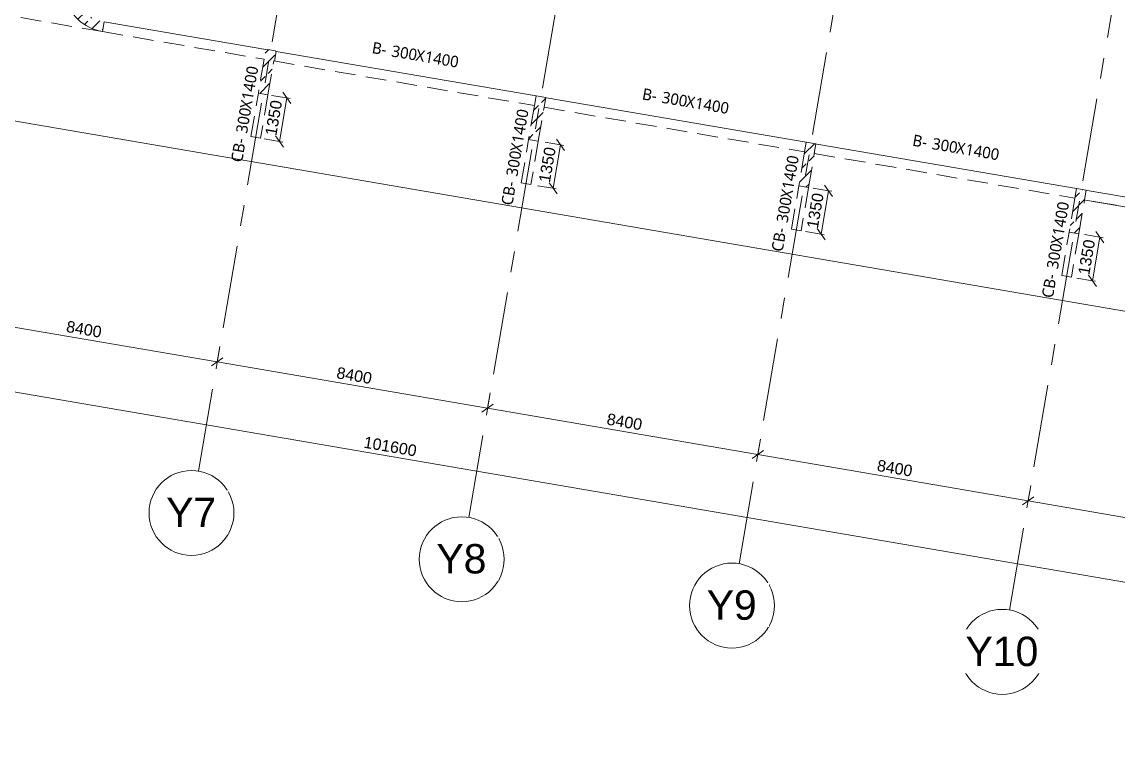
# Model space of a CAD drawing. Header units: millimetres. Extents: x 1499 to 248787, y -26353 to 51881.
# Drawn here: x 87082 to 120663, y -22278 to -292 of the extents above; entities that cross this region are included whole.
import ezdxf

# ---------------------------------------------------------------- set-up
doc = ezdxf.new("R2010")
doc.units = ezdxf.units.MM
for name, pattern in [('Dashed __25x_', [952.5, 635, -317.5]), ('DASHED___25x_', [952.5, 635, -317.5]), ('Grid Line', [4445, 2540, -635, 635, -635]), ('HIDDEN 2', [1440, 960, -480])]:
    doc.linetypes.add(name, pattern=pattern)
for name, color, linetype, lineweight in [('A-ANNO-DIMS', 211, 'Continuous', 5), ('A-ANNO-DIMS-200', 211, 'Continuous', 5), ('A-DETL-HDLN', 90, 'HIDDEN 2', 5), ('A-FLOR', 192, 'Continuous', 15), ('A-FLOR-HDLN', 190, 'Dashed __25x_', 5), ('I-WALL', 2, 'Continuous', 5), ('S-BEAM', 12, 'Continuous', 15), ('S-BEAM-HDLN', 1, 'DASHED___25x_', 5), ('S-BEAM-IDEN', 2, 'Continuous', 5), ('S-GRID', 1, 'Continuous', 5), ('S-GRID-IDEN', 1, 'Continuous', 5)]:
    doc.layers.add(name, color=color, linetype=linetype, lineweight=lineweight)
doc.styles.add('Arial_1', font='arial.ttf', dxfattribs={"height": 350})
doc.styles.add('Arial_2', font='arial.ttf', dxfattribs={"height": 900})
doc.styles.add('Trebuchet MS', font='trebuc.ttf', dxfattribs={"height": 350})
doc.dimstyles.new('Diagonal_-_1_75mm_Round_5mm_-1-200', dxfattribs={"dimscale": 304.8, "dimtxt": 1.171558, "dimasz": 0.984252, "dimexe": 0.328084, "dimexo": 0.0625, "dimgap": 0.065617, "dimtad": 1, "dimdec": 0, "dimlfac": 304.8, "dimrnd": 5, "dimdsep": 46, "dimtxsty": 'Arial_1', "dimblk1": 'OBLIQUE', "dimblk2": 'OBLIQUE', "dimsah": 1, "dimcen": 0.09, "dimazin": 0, "dimtfac": 1, "dimtdec": 4, "dimtix": 1, "dimtmove": 0, "dimatfit": 3, "dimfxl": 0.005167, "dimfxlon": 1, "dimtvp": 1, "dimtolj": 1, "dimtzin": 0, "dimarcsym": 2})
pattern_1 = [(45, (49092.77, 0), (-356.4037, 356.4037), []), (45, (49449.2, 0), (-356.4037, 356.4037), [252.016, -126.008])]

# ---------------------------------------------------------------- blocks, each defined once
blk = doc.blocks.new('Grid - M_Grid Head - Circle-4284405-1ST FLOOR  FRAMING PLAN')
at = {"layer": 'S-GRID-IDEN'}
blk.add_circle((0, 0), 6.5, dxfattribs=at)
blk = doc.blocks.new('DIMBLOCK21-1ST FLOOR  FRAMING PLAN')
at = {"layer": 'A-ANNO-DIMS-200'}
for p, q in [((84788, -9283), (84869, -8810)), ((84788, -9283), (84771, -9382)), ((84788, -9283), (93068, -10701)), ((93068, -10701), (93149, -10228)), ((93068, -10701), (93051, -10800))]:
    blk.add_line(p, q, dxfattribs=at)
at = {"layer": 'A-ANNO-DIMS-200', "lineweight": 15}
for p, q in [((84788, -9283), (84615, -9406)), ((84788, -9283), (84961, -9161)), ((93068, -10701), (92894, -10824)), ((93068, -10701), (93241, -10578))]:
    blk.add_line(p, q, dxfattribs=at)
at = {"layer": 'A-ANNO-DIMS-200', "color": 0, "insert": (88477, -9434), "char_height": 350, "width": 1292.12, "attachment_point": 1, "rotation": 350.2832, "line_spacing_factor": 0.941778, "style": 'Arial_1'}
blk.add_mtext('8400', dxfattribs=at)
blk = doc.blocks.new('_Oblique')
at = {"color": 0, "linetype": 'ByBlock', "lineweight": -2}
blk.add_line((-0.5, -0.5), (0.5, 0.5), dxfattribs=at)
blk = doc.blocks.new('DIMBLOCK22-1ST FLOOR  FRAMING PLAN')
at = {"layer": 'A-ANNO-DIMS-200'}
for p, q in [((93068, -10701), (93149, -10228)), ((93068, -10701), (93051, -10800)), ((93068, -10701), (101347, -12119)), ((101347, -12119), (101428, -11646)), ((101347, -12119), (101330, -12217))]:
    blk.add_line(p, q, dxfattribs=at)
at = {"layer": 'A-ANNO-DIMS-200', "lineweight": 15}
for p, q in [((93068, -10701), (92894, -10824)), ((93068, -10701), (93241, -10578)), ((101347, -12119), (101520, -11996)), ((101347, -12119), (101174, -12241))]:
    blk.add_line(p, q, dxfattribs=at)
at = {"layer": 'A-ANNO-DIMS-200', "color": 0, "insert": (96757, -10851), "char_height": 350, "width": 1292.12, "attachment_point": 1, "rotation": 350.2832, "line_spacing_factor": 0.941778, "style": 'Arial_1'}
blk.add_mtext('8400', dxfattribs=at)
blk = doc.blocks.new('DIMBLOCK23-1ST FLOOR  FRAMING PLAN')
at = {"layer": 'A-ANNO-DIMS-200'}
for p, q in [((101347, -12119), (101428, -11646)), ((101347, -12119), (101330, -12217)), ((101347, -12119), (109627, -13537)), ((109627, -13537), (109708, -13063)), ((109627, -13537), (109610, -13635))]:
    blk.add_line(p, q, dxfattribs=at)
at = {"layer": 'A-ANNO-DIMS-200', "lineweight": 15}
for p, q in [((101347, -12119), (101520, -11996)), ((101347, -12119), (101174, -12241)), ((109627, -13537), (109800, -13414)), ((109627, -13537), (109453, -13659))]:
    blk.add_line(p, q, dxfattribs=at)
at = {"layer": 'A-ANNO-DIMS-200', "color": 0, "insert": (105036, -12269), "char_height": 350, "width": 1292.12, "attachment_point": 1, "rotation": 350.2832, "line_spacing_factor": 0.941778, "style": 'Arial_1'}
blk.add_mtext('8400', dxfattribs=at)
blk = doc.blocks.new('DIMBLOCK24-1ST FLOOR  FRAMING PLAN')
at = {"layer": 'A-ANNO-DIMS-200'}
for p, q in [((109627, -13537), (109708, -13063)), ((109627, -13537), (109610, -13635)), ((109627, -13537), (117906, -14954)), ((117906, -14954), (117987, -14481)), ((117906, -14954), (117889, -15053))]:
    blk.add_line(p, q, dxfattribs=at)
at = {"layer": 'A-ANNO-DIMS-200', "lineweight": 15}
for p, q in [((109627, -13537), (109800, -13414)), ((109627, -13537), (109453, -13659)), ((117906, -14954), (117733, -15077)), ((117906, -14954), (118079, -14832))]:
    blk.add_line(p, q, dxfattribs=at)
at = {"layer": 'A-ANNO-DIMS-200', "color": 0, "insert": (113316, -13687), "char_height": 350, "width": 1292.12, "attachment_point": 1, "rotation": 350.2832, "line_spacing_factor": 0.941778, "style": 'Arial_1'}
blk.add_mtext('8400', dxfattribs=at)
blk = doc.blocks.new('DIMBLOCK25-1ST FLOOR  FRAMING PLAN')
at = {"layer": 'A-ANNO-DIMS-200'}
for p, q in [((117906, -14954), (117987, -14481)), ((117906, -14954), (117889, -15053)), ((117906, -14954), (126186, -16372)), ((126186, -16372), (126267, -15899)), ((126186, -16372), (126169, -16471))]:
    blk.add_line(p, q, dxfattribs=at)
at = {"layer": 'A-ANNO-DIMS-200', "lineweight": 15}
for p, q in [((117906, -14954), (117733, -15077)), ((117906, -14954), (118079, -14832)), ((126186, -16372), (126012, -16495)), ((126186, -16372), (126359, -16249))]:
    blk.add_line(p, q, dxfattribs=at)
at = {"layer": 'A-ANNO-DIMS-200', "color": 0, "insert": (121595, -15105), "char_height": 350, "width": 1292.12, "attachment_point": 1, "rotation": 350.2832, "line_spacing_factor": 0.941778, "style": 'Arial_1'}
blk.add_mtext('8400', dxfattribs=at)
blk = doc.blocks.new('DIMBLOCK29-1ST FLOOR  FRAMING PLAN')
at = {"layer": 'A-ANNO-DIMS-200'}
for p, q in [((48235, -5007), (48316, -4534)), ((48235, -5007), (48218, -5106)), ((48235, -5007), (148378, -22155)), ((148378, -22155), (148459, -21682)), ((148378, -22155), (148361, -22254))]:
    blk.add_line(p, q, dxfattribs=at)
at = {"layer": 'A-ANNO-DIMS-200', "lineweight": 15}
for p, q in [((48235, -5007), (48062, -5130)), ((48235, -5007), (48409, -4885)), ((148378, -22155), (148205, -22278)), ((148378, -22155), (148551, -22033))]:
    blk.add_line(p, q, dxfattribs=at)
at = {"layer": 'A-ANNO-DIMS-200', "color": 0, "insert": (97591, -12978), "char_height": 350, "width": 1938.18, "attachment_point": 1, "rotation": 350.2832, "line_spacing_factor": 0.941778, "style": 'Arial_1'}
blk.add_mtext('101600', dxfattribs=at)
blk = doc.blocks.new('DIMBLOCK49-1ST FLOOR  FRAMING PLAN')
at = {"layer": 'A-ANNO-DIMS-200', "lineweight": 15}
for p, q in [((120105, -6885), (119983, -6712)), ((120105, -6885), (120228, -7058)), ((119877, -8215), (119755, -8042)), ((119877, -8215), (120000, -8389))]:
    blk.add_line(p, q, dxfattribs=at)
at = {"layer": 'A-ANNO-DIMS-200'}
for p, q in [((120105, -6885), (119632, -6804)), ((119877, -8215), (120105, -6885)), ((120105, -6885), (120204, -6902)), ((119877, -8215), (119404, -8134)), ((119877, -8215), (119976, -8232))]:
    blk.add_line(p, q, dxfattribs=at)
at = {"layer": 'A-ANNO-DIMS-200', "color": 0, "insert": (119433, -8001), "char_height": 350, "width": 1292.12, "attachment_point": 1, "rotation": 80.2819, "line_spacing_factor": 0.941778, "style": 'Arial_1'}
blk.add_mtext('1350', dxfattribs=at)
blk = doc.blocks.new('DIMBLOCK50-1ST FLOOR  FRAMING PLAN')
at = {"layer": 'A-ANNO-DIMS-200', "lineweight": 15}
for p, q in [((111790, -5461), (111668, -5288)), ((111790, -5461), (111913, -5634)), ((111563, -6792), (111440, -6619)), ((111563, -6792), (111685, -6965))]:
    blk.add_line(p, q, dxfattribs=at)
at = {"layer": 'A-ANNO-DIMS-200'}
for p, q in [((111790, -5461), (111317, -5380)), ((111563, -6792), (111790, -5461)), ((111790, -5461), (111889, -5478)), ((111563, -6792), (111089, -6711)), ((111563, -6792), (111661, -6809))]:
    blk.add_line(p, q, dxfattribs=at)
at = {"layer": 'A-ANNO-DIMS-200', "color": 0, "insert": (111118, -6577), "char_height": 350, "width": 1292.12, "attachment_point": 1, "rotation": 80.2819, "line_spacing_factor": 0.941778, "style": 'Arial_1'}
blk.add_mtext('1350', dxfattribs=at)
blk = doc.blocks.new('DIMBLOCK51-1ST FLOOR  FRAMING PLAN')
at = {"layer": 'A-ANNO-DIMS-200'}
for p, q in [((103582, -4056), (103109, -3975)), ((103354, -5386), (103582, -4056)), ((103582, -4056), (103681, -4072)), ((103354, -5386), (102881, -5305)), ((103354, -5386), (103453, -5403))]:
    blk.add_line(p, q, dxfattribs=at)
at = {"layer": 'A-ANNO-DIMS-200', "lineweight": 15}
for p, q in [((103582, -4056), (103460, -3882)), ((103582, -4056), (103705, -4229)), ((103354, -5386), (103232, -5213)), ((103354, -5386), (103477, -5559))]:
    blk.add_line(p, q, dxfattribs=at)
at = {"layer": 'A-ANNO-DIMS-200', "color": 0, "insert": (102910, -5171), "char_height": 350, "width": 1292.12, "attachment_point": 1, "rotation": 80.2819, "line_spacing_factor": 0.941778, "style": 'Arial_1'}
blk.add_mtext('1350', dxfattribs=at)
blk = doc.blocks.new('DIMBLOCK52-1ST FLOOR  FRAMING PLAN')
at = {"layer": 'A-ANNO-DIMS-200'}
for p, q in [((95200, -2620), (94727, -2539)), ((94972, -3951), (95200, -2620)), ((95200, -2620), (95299, -2637)), ((94972, -3951), (94499, -3870)), ((94972, -3951), (95071, -3968))]:
    blk.add_line(p, q, dxfattribs=at)
at = {"layer": 'A-ANNO-DIMS-200', "lineweight": 15}
for p, q in [((95200, -2620), (95077, -2447)), ((95200, -2620), (95323, -2793)), ((94972, -3951), (94850, -3778)), ((94972, -3951), (95095, -4124))]:
    blk.add_line(p, q, dxfattribs=at)
at = {"layer": 'A-ANNO-DIMS-200', "color": 0, "insert": (94528, -3736), "char_height": 350, "width": 1292.12, "attachment_point": 1, "rotation": 80.2819, "line_spacing_factor": 0.941778, "style": 'Arial_1'}
blk.add_mtext('1350', dxfattribs=at)

msp = doc.modelspace()

# ---------------------------------------------------------------- hatches: boundary and pattern name
at = {"layer": 'I-WALL'}
h = msp.add_hatch(dxfattribs=at)
h.set_pattern_fill('FP_4', color=1, style=0, pattern_type=2)
h.set_pattern_definition(pattern_1)
h.paths.add_polyline_path([(89550.1736, -587.5121), (89600.8127, -291.8168), (89491.5032, -267.5671), (89385.0701, -232.8022), (89282.5222, -187.8518), (89184.8317, -133.142), (89092.9246, -69.1914), (89001.5904, 9.6899), (88929.8823, 83.9257), (88860.2928, 171.6406), (88799.5632, 265.7071), (88748.269, 365.2336), (88706.8967, 469.2765), (88675.8384, 576.8497), (88383.9017, 507.7631), (88419.5826, 382.419), (88466.3738, 260.7849), (88523.8973, 143.8434), (88591.6883, 32.5391), (88675.8384, -79.6944), (88755.804, -169.6141), (88850.803, -258.83), (88953.4287, -339.1558), (89081.9572, -419.9933), (89193.2954, -476.9056), (89320.4833, -527.5991), (89436.358, -562.7097)])
h = msp.add_hatch(dxfattribs=at)
h.set_pattern_fill('FP_4', color=1, style=0, pattern_type=2)
h.set_pattern_definition(pattern_1)
h.paths.add_polyline_path([(94620.472, -2520.9493), (94848.2981, -1180.1666), (94554.3162, -1129.8264), (94324.777, -2470.3124), (94501.9691, -2500.6574)])
h = msp.add_hatch(dxfattribs=at)
h.set_pattern_fill('FP_5', color=1, style=0, pattern_type=2)
h.set_pattern_definition(pattern_1)
h.paths.add_polyline_path([(102899.9646, -3938.6947), (103127.7653, -2607.0577), (102832.0701, -2557.7255), (102604.269, -3888.0611), (102781.4363, -3918.3985)])
h = msp.add_hatch(dxfattribs=at)
h.set_pattern_fill('FP_7', color=1, style=0, pattern_type=2)
h.set_pattern_definition(pattern_1)
h.paths.add_polyline_path([(111179.4578, -5356.4403), (111407.2326, -4020.7216), (111112.4575, -3970.2456), (110883.7616, -5305.8066), (111060.9035, -5336.1396)])
h = msp.add_hatch(dxfattribs=at)
h.set_pattern_fill('FP_5', color=1, style=0, pattern_type=2)
h.set_pattern_definition(pattern_1)
h.paths.add_polyline_path([(119458.9504, -6774.1858), (119686.6998, -5438.4627), (119391.9501, -5387.991), (119163.2542, -6723.552), (119340.3708, -6753.8807)])

# ---------------------------------------------------------------- linework, layer by layer
at = {"layer": 'A-DETL-HDLN'}
msp.add_line((119662.6221, -5744.3959), (127619.8624, -7106.9602), dxfattribs=at)
at = {"layer": 'A-FLOR'}
for p, q in [((69427.6347, -337.3002), (127383.8787, -10262.5513)), ((121791.6253, -6108.9967), (119662.6195, -5744.3955))]:
    msp.add_line(p, q, dxfattribs=at)
at = {"layer": 'A-FLOR-HDLN'}
for p, q in [((89550.1736, -587.5121), (94501.9691, -1435.528)), ((94501.9691, -1435.528), (94324.7764, -2470.3157)), ((94620.4726, -2520.9494), (94797.6644, -1486.167)), ((94797.6644, -1486.167), (102781.4363, -2853.4216)), ((102781.4363, -2853.4216), (102604.269, -3888.0611)), ((102899.9652, -3938.6949), (103077.1316, -2904.0607)), ((103077.1316, -2904.0607), (111060.9035, -4271.3153)), ((111060.9035, -4271.3153), (110883.7616, -5305.8066)), ((111179.4578, -5356.4403), (111356.5988, -4321.9544)), ((111356.5988, -4321.9544), (119340.3708, -5689.209)), ((119340.3708, -5689.209), (119163.2542, -6723.552)), ((119458.9504, -6774.1858), (119636.066, -5739.8481)), ((119636.066, -5739.8481), (119662.5706, -5744.3871))]:
    msp.add_line(p, q, dxfattribs=at)
at = {"layer": 'I-WALL'}
for p, q in [((89550.1736, -587.5121), (89600.8127, -291.8168)), ((94552.6029, -1139.8318), (94554.3162, -1129.8264)), ((94554.3162, -1129.8264), (94850.0123, -1180.4601)), ((94850.0123, -1180.4601), (94848.2981, -1190.4709)), ((102832.0701, -2557.7255), (102832.2867, -2556.4602)), ((102832.2867, -2556.4602), (103127.9829, -2607.094)), ((103127.9829, -2607.094), (103127.7653, -2608.3645)), ((111111.5373, -3975.6192), (111112.4575, -3970.2456)), ((111112.4575, -3970.2456), (111408.1536, -4020.8793)), ((111408.1536, -4020.8793), (111407.2326, -4026.2582)), ((119391.0045, -5393.5129), (119391.9501, -5387.991)), ((119391.9501, -5387.991), (119687.6462, -5438.6248)), ((119687.6462, -5438.6248), (119686.6998, -5444.1519))]:
    msp.add_line(p, q, dxfattribs=at)
msp.add_arc((89794.9291, 841.6817), 1450, 193.31406674, 260.28212622, dxfattribs=at)
at = {"layer": 'S-BEAM'}
for p, q in [((94552.6029, -1139.8318), (89600.8127, -291.8168)), ((94874.8569, -1195.0191), (94848.2981, -1190.4709)), ((102832.0701, -2557.7255), (94874.8569, -1195.0191)), ((103154.3241, -2612.9128), (103127.7653, -2608.3645)), ((111111.5373, -3975.6192), (103154.3241, -2612.9128)), ((111433.7913, -4030.8065), (111407.2326, -4026.2582)), ((119391.0045, -5393.5129), (111433.7913, -4030.8065)), ((119713.2585, -5448.7002), (119686.6998, -5444.1519)), ((121842.2644, -5813.2622), (119713.2559, -5448.6998))]:
    msp.add_line(p, q, dxfattribs=at)
at = {"layer": 'S-BEAM-HDLN'}
for p, q in [((89549.0855, -587.3258), (86544.7506, -72.8207)), ((94824.2178, -1490.7144), (94874.8569, -1195.0191)), ((94096.8954, -3800.9434), (94324.777, -2470.3124)), ((94324.777, -2470.3124), (94620.472, -2520.9527)), ((94620.472, -2520.9527), (94392.5904, -3851.5836)), ((102781.4363, -2853.4216), (102832.0701, -2557.7255)), ((103077.1316, -2904.0607), (103127.7653, -2608.3645)), ((94392.5904, -3851.5836), (94096.8954, -3800.9434)), ((102376.388, -5218.6889), (102604.2696, -3888.0579)), ((102604.2696, -3888.0579), (102899.9646, -3938.6981)), ((102899.9646, -3938.6981), (102672.083, -5269.3291)), ((111060.9035, -4271.3153), (111111.5373, -3975.6192)), ((111356.5988, -4321.9544), (111407.2326, -4026.2582)), ((102672.083, -5269.3291), (102376.388, -5218.6889)), ((110655.8806, -6636.4343), (110883.7622, -5305.8033)), ((110883.7622, -5305.8033), (111179.4572, -5356.4436)), ((111179.4572, -5356.4436), (110951.5757, -6687.0745)), ((119340.3708, -5689.209), (119391.0045, -5393.5129)), ((119636.066, -5739.8481), (119686.6998, -5444.1519)), ((110951.5757, -6687.0745), (110655.8806, -6636.4343)), ((118935.3732, -8054.1798), (119163.2548, -6723.5488)), ((119163.2548, -6723.5488), (119458.9498, -6774.189)), ((119458.9498, -6774.189), (119231.0683, -8104.82)), ((119231.0683, -8104.82), (118935.3732, -8054.1798))]:
    msp.add_line(p, q, dxfattribs=at)
at = {"layer": 'S-GRID', "linetype": 'Grid Line'}
for p, q in [((92495.2933, -14043.0503), (96842.4976, 11344.1911)), ((100774.7477, -15461.0191), (105364.7597, 11344.195)), ((109054.2528, -16878.6916), (113887.0213, 11344.1964)), ((117333.7277, -18296.5403), (122409.2833, 11344.2003))]:
    msp.add_line(p, q, dxfattribs=at)

# ---------------------------------------------------------------- block references
at = {"layer": 'S-GRID-IDEN', "xscale": 199.9999999999999, "yscale": 199.9999999999999, "zscale": 199.9999999999999}
for p, rotation in [((92275.8803, -15324.4004), 350.2831520499993), ((100555.3347, -16742.3692), 350.2831520499993), ((108834.8398, -18160.0416), 350.2831520499994), ((117114.3147, -19577.8903), 350.2831520499993)]:
    msp.add_blockref('Grid - M_Grid Head - Circle-4284405-1ST FLOOR  FRAMING PLAN', p, dxfattribs=dict(at, rotation=rotation))

# ---------------------------------------------------------------- texts
at = {"layer": 'S-BEAM-IDEN', "char_height": 350, "attachment_point": 1, "style": 'Trebuchet MS'}
for s, insert, width, rotation in [('B- ', (97843.9108, -897.8586), 737.5525, 350.28212622), ('300', (98443.7204, -1000.5785), 913.92375, 350.28212622), ('X', (99186.9628, -1127.8619), 336.70875, 350.28212622), ('1400', (99460.7889, -1174.7558), 1218.565, 350.28212622), ('1400', (93806.2796, -2645.4806), 1218.565, 80.28189972), ('B- ', (106123.378, -2315.7523), 737.5525, 350.28212622), ('X', (93759.3847, -2919.3066), 336.70875, 80.28189972), ('300', (106723.1876, -2418.4722), 913.92375, 350.28212622), ('X', (107466.43, -2545.7556), 336.70875, 350.28212622), ('1400', (107740.2561, -2592.6495), 1218.565, 350.28212622), ('300', (93632.0984, -3662.5484), 913.92375, 80.28189972), ('1400', (102085.7723, -3963.2261), 1218.565, 80.28189972), ('CB- ', (93480.248, -4549.2229), 1090.295, 80.28189972), ('X', (102038.8773, -4237.052), 336.70875, 80.28189972), ('B- ', (114402.8452, -3733.6459), 737.5525, 350.28212622), ('300', (115002.6549, -3836.3659), 913.92375, 350.28212622), ('X', (115745.8972, -3963.6493), 336.70875, 350.28212622), ('300', (101911.591, -4980.2939), 913.92375, 80.28189972), ('1400', (116019.7233, -4010.5431), 1218.565, 350.28212622), ('1400', (110365.2649, -5380.9715), 1218.565, 80.28189972), ('CB- ', (101759.7406, -5866.9684), 1090.295, 80.28189972), ('300', (110191.0836, -6398.0393), 913.92375, 80.28189972), ('X', (110318.3699, -5654.7975), 336.70875, 80.28189972), ('1400', (118644.7575, -6798.717), 1218.565, 80.28189972), ('CB- ', (110039.2332, -7284.7138), 1090.295, 80.28189972), ('X', (118597.8625, -7072.5429), 336.70875, 80.28189972), ('300', (118470.5762, -7815.7848), 913.92375, 80.28189972), ('CB- ', (118318.7258, -8702.4593), 1090.295, 80.28189972)]:
    msp.add_mtext(s, dxfattribs=dict(at, insert=insert, width=width, rotation=rotation))

# ---------------------------------------------------------------- dimensions: what is measured, and where the dimension line sits
at = {"layer": 'A-ANNO-DIMS'}
for base, p1, p2, angle, override, picture, middle in [((95200.0211, -2620.2019), (94499.0268, -3869.8118), (94726.909, -2539.1775), 80.28189972, {"dimpost": '<>', "dimfxl": 1350.006557}, 'DIMBLOCK52-1ST FLOOR  FRAMING PLAN', (94890.2308, -3251.9782)), ((103582.2406, -4055.5402), (102881.2464, -5305.1501), (103109.1285, -3974.5158), 80.28189972, {"dimpost": '<>', "dimfxl": 1350.006557}, 'DIMBLOCK51-1ST FLOOR  FRAMING PLAN', (103272.4503, -4687.3165)), ((111790.469, -5461.0811), (111089.4747, -6710.6909), (111317.3569, -5380.0567), 80.28189972, {"dimpost": '<>', "dimfxl": 1350.006557}, 'DIMBLOCK50-1ST FLOOR  FRAMING PLAN', (111480.6787, -6092.8574)), ((120105.0542, -6884.8364), (119404.0599, -8134.4463), (119631.9421, -6803.812), 80.28189972, {"dimpost": '<>', "dimfxl": 1350.006557}, 'DIMBLOCK49-1ST FLOOR  FRAMING PLAN', (119795.2639, -7516.6127)), ((93067.5688, -10701.0181), (84869.0902, -8810.1588), (93148.5828, -10227.9042), 350.28315205, {"dimpost": '<>', "dimfxl": 8399.999999}, 'DIMBLOCK21-1ST FLOOR  FRAMING PLAN', (88961.3792, -9796.1777)), ((101347.0614, -12118.7635), (93148.5828, -10227.9042), (101428.0755, -11645.6497), 350.28315205, {"dimpost": '<>', "dimfxl": 8400}, 'DIMBLOCK22-1ST FLOOR  FRAMING PLAN', (97240.8718, -11213.9232)), ((109626.554, -13536.509), (101428.0755, -11645.6497), (109707.5681, -13063.3951), 350.28315205, {"dimpost": '<>', "dimfxl": 8400}, 'DIMBLOCK23-1ST FLOOR  FRAMING PLAN', (105520.3644, -12631.6687)), ((117906.0466, -14954.2545), (109707.5681, -13063.3951), (117987.0607, -14481.1406), 350.28315205, {"dimpost": '<>', "dimfxl": 8400}, 'DIMBLOCK24-1ST FLOOR  FRAMING PLAN', (113799.857, -14049.4141)), ((126185.5392, -16371.9999), (117987.0607, -14481.1406), (126266.5533, -15898.886), 350.28315205, {"dimpost": '<>', "dimfxl": 8399.999999}, 'DIMBLOCK25-1ST FLOOR  FRAMING PLAN', (122079.3496, -15467.1596))]:
    dim = msp.add_linear_dim(base=base, p1=p1, p2=p2, angle=angle, dimstyle='Diagonal_-_1_75mm_Round_5mm_-1-200', override=override, dxfattribs=at)
    dim.commit()
    dim.dimension.update_dxf_attribs({"geometry": picture, "text_midpoint": middle})

# ---------------------------------------------------------------- next in the draw order: texts
at = {"layer": 'S-GRID-IDEN', "char_height": 900, "width": 1010.12625, "attachment_point": 1, "style": 'Arial_2', "bg_fill": 3, "box_fill_scale": 1.25, "bg_fill_color": 256, "bg_fill_true_color": 13158600, "bg_fill_transparency": 0}
for insert in [(91500.7689, -14859.1525), (99780.2233, -16277.1213), (108059.7284, -17694.7938), (115988.2033, -19112.6425)]:
    msp.add_mtext('Y', dxfattribs=dict(at, insert=insert))

# ---------------------------------------------------------------- next in the draw order: texts
at = {"layer": 'S-GRID-IDEN', "char_height": 900, "attachment_point": 1, "style": 'Arial_2', "bg_fill": 3, "box_fill_scale": 1.25, "bg_fill_color": 256, "bg_fill_true_color": 13158600, "bg_fill_transparency": 0}
for s, insert, width in [('7', (92334.2064, -14859.1525), 849.78875), ('8', (100613.6608, -16277.1213), 849.78875), ('9', (108893.1659, -17694.7938), 849.78875), ('10', (116821.6408, -19112.6425), 1699.5775)]:
    msp.add_mtext(s, dxfattribs=dict(at, insert=insert, width=width))

# ---------------------------------------------------------------- next in the draw order: dimensions: what is measured, and where the dimension line sits
at = {"layer": 'A-ANNO-DIMS'}
dim = msp.add_linear_dim(base=(148377.7988, -22155.3731), p1=(48316.3785, -4534.2904), p2=(148458.8128, -21682.2592), angle=350.28315205, dimstyle='Diagonal_-_1_75mm_Round_5mm_-1-200', override={"dimpost": '<>', "dimfxl": 101599.999993}, dxfattribs=at)
dim.commit()
dim.dimension.update_dxf_attribs({"geometry": 'DIMBLOCK29-1ST FLOOR  FRAMING PLAN', "text_midpoint": (98340.1383, -13385.421)})

doc.saveas('drawing.dxf')
